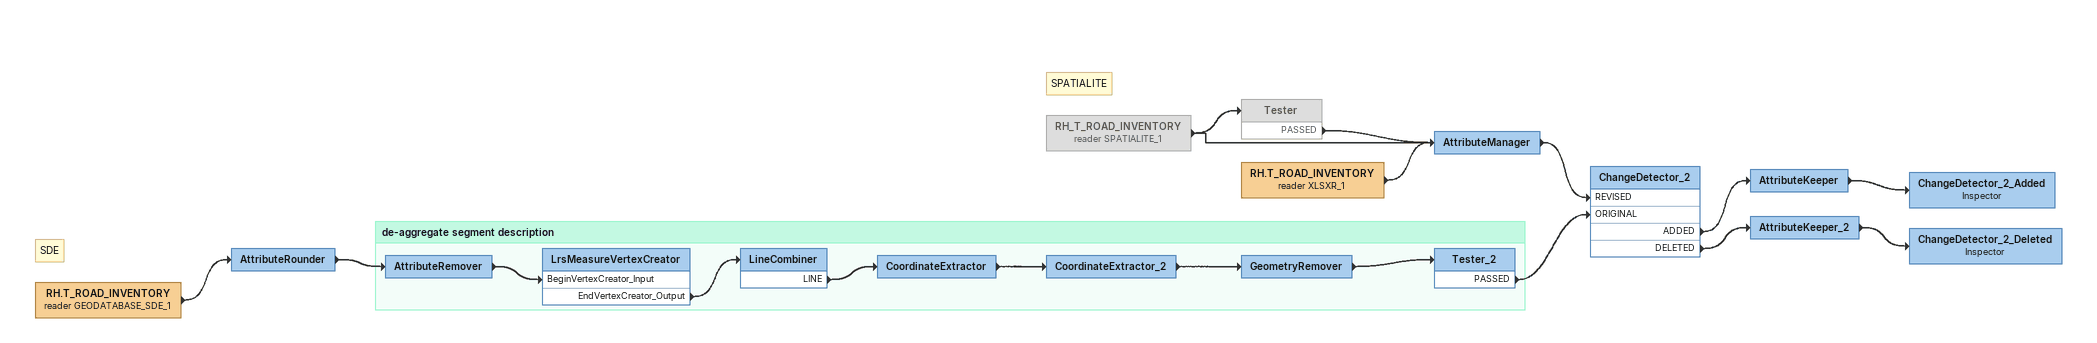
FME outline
Note: SDE
RH.T_ROAD_INVENTORY (reader GEODATABASE_SDE_1)
    -> AttributeRounder
AttributeRounder
    -> AttributeRemover
Note: SPATIALITE
RH_T_ROAD_INVENTORY (reader SPATIALITE_1) [off]
    -> Tester
    -> AttributeManager
Tester [off]
    PASSED -> AttributeManager
RH.T_ROAD_INVENTORY (reader XLSXR_1)
    -> AttributeManager
AttributeManager
    -> ChangeDetector_2 [REVISED]
ChangeDetector_2
    ADDED -> AttributeKeeper
    DELETED -> AttributeKeeper_2
AttributeKeeper
    -> ChangeDetector_2_Added
ChangeDetector_2_Added: Inspector
AttributeKeeper_2
    -> ChangeDetector_2_Deleted
ChangeDetector_2_Deleted: Inspector

Bookmark: de-aggregate segment description
AttributeRemover
    -> LrsMeasureVertexCreator [BeginVertexCreator_Input]
LrsMeasureVertexCreator
    EndVertexCreator_Output -> LineCombiner
LineCombiner
    LINE -> CoordinateExtractor
CoordinateExtractor
    -> CoordinateExtractor_2
CoordinateExtractor_2
    -> GeometryRemover
GeometryRemover
    -> Tester_2
Tester_2
    PASSED -> ChangeDetector_2 [ORIGINAL]
